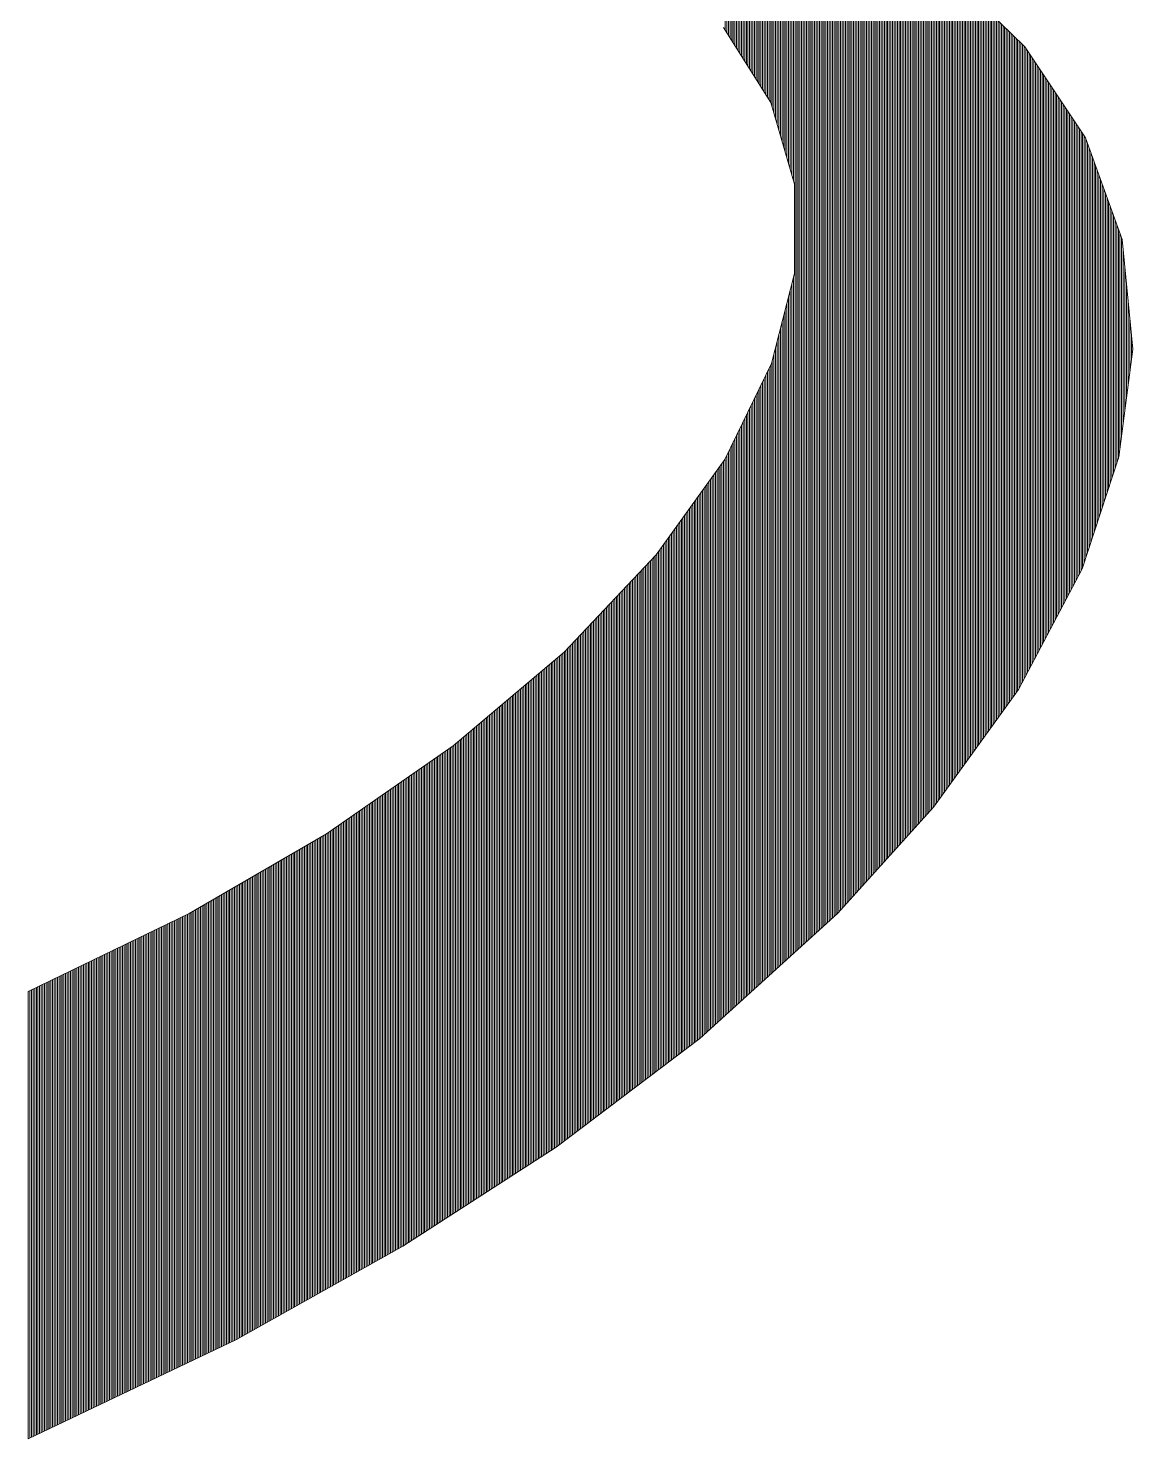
# Model space of a CAD drawing. Header units: millimetres. Extents: x 5 to 846, y 5 to 599.
# Drawn here: x 730.056 to 733.623, y 71.043 to 75.598 of the extents above; entities that cross this region are included whole.
import ezdxf

# ---------------------------------------------------------------- set-up
doc = ezdxf.new("R2010")
doc.units = ezdxf.units.MM
doc.linetypes.add('XKITLINE00', pattern=[0])
doc.layers.add('Outro tipo de objeto', color=7, linetype='Continuous', lineweight=0)

msp = doc.modelspace()

# ---------------------------------------------------------------- linework, layer by layer
at = {"layer": 'Outro tipo de objeto', "color": 1, "linetype": 'XKITLINE00', "lineweight": 0}
for p, q in [((732.3067, 75.5906), (732.3067, 76.1919)), ((732.312, 75.5824), (732.312, 76.1895)), ((732.3172, 75.5741), (732.3172, 76.1871)), ((732.3225, 75.5658), (732.3225, 76.1846)), ((732.3277, 75.5575), (732.3277, 76.1822)), ((732.333, 75.5492), (732.333, 76.1798)), ((732.3382, 75.5409), (732.3382, 76.1773)), ((732.3435, 75.5326), (732.3435, 76.1749)), ((732.3487, 75.5243), (732.3487, 76.1725)), ((732.354, 75.516), (732.354, 76.17)), ((732.3592, 75.5078), (732.3592, 76.1676)), ((732.3645, 75.4995), (732.3645, 76.1652)), ((732.3697, 75.4912), (732.3697, 76.1627)), ((732.375, 75.4829), (732.375, 76.1603)), ((732.3802, 75.4746), (732.3802, 76.1579)), ((732.3854, 75.4663), (732.3854, 76.1554)), ((732.3907, 75.458), (732.3907, 76.153)), ((732.3959, 75.4497), (732.3959, 76.1506)), ((732.4012, 75.4415), (732.4012, 76.1481)), ((732.4064, 75.4332), (732.4064, 76.1457)), ((732.4117, 75.4249), (732.4117, 76.1433)), ((732.4169, 75.4166), (732.4169, 76.1408)), ((732.4222, 75.4083), (732.4222, 76.1384)), ((732.4274, 75.4), (732.4274, 76.136)), ((732.4327, 75.3917), (732.4327, 76.1335)), ((732.4379, 75.3834), (732.4379, 76.1311)), ((732.4432, 75.3752), (732.4432, 76.1287)), ((732.4484, 75.3669), (732.4484, 76.1262)), ((732.4537, 75.3586), (732.4537, 76.1238)), ((732.4589, 75.3416), (732.4589, 76.1214)), ((732.4641, 75.3236), (732.4641, 76.119)), ((732.4694, 75.3055), (732.4694, 76.1165)), ((732.4746, 75.2874), (732.4746, 76.1141)), ((732.4799, 75.2693), (732.4799, 76.1117)), ((732.4851, 75.2512), (732.4851, 76.1092)), ((732.4904, 75.2331), (732.4904, 76.1068)), ((732.4956, 75.2151), (732.4956, 76.1044)), ((732.5009, 75.197), (732.5009, 76.1019)), ((732.5061, 75.1789), (732.5061, 76.0995)), ((732.5114, 75.1608), (732.5114, 76.0971)), ((732.5166, 75.1427), (732.5166, 76.0946)), ((732.5219, 75.1246), (732.5219, 76.0922)), ((732.5271, 75.1066), (732.5271, 76.0898)), ((732.5324, 72.6153), (732.5324, 76.0873)), ((732.5376, 72.6201), (732.5376, 76.0849)), ((732.5429, 72.6248), (732.5429, 76.0825)), ((732.5481, 72.6296), (732.5481, 76.08)), ((732.5533, 72.6344), (732.5533, 76.0776)), ((732.5586, 72.6391), (732.5586, 76.0752)), ((732.5638, 72.6439), (732.5638, 76.0727)), ((732.5691, 72.6486), (732.5691, 76.0703)), ((732.5743, 72.6534), (732.5743, 76.0679)), ((732.5796, 72.6582), (732.5796, 76.0654)), ((732.5848, 72.6629), (732.5848, 76.063)), ((732.5901, 72.6677), (732.5901, 76.0606)), ((732.5953, 72.6724), (732.5953, 76.0581)), ((732.6006, 72.6772), (732.6006, 76.0557)), ((732.6058, 72.6819), (732.6058, 76.0533)), ((732.6111, 72.6867), (732.6111, 76.0508)), ((732.6163, 72.6915), (732.6163, 76.0484)), ((732.6216, 72.6962), (732.6216, 76.046)), ((732.6268, 72.701), (732.6268, 76.0435)), ((732.6321, 72.7057), (732.6321, 76.0411)), ((732.6373, 72.7105), (732.6373, 76.0387)), ((732.6425, 72.7153), (732.6425, 76.0362)), ((732.6478, 72.72), (732.6478, 76.0338)), ((732.653, 72.7248), (732.653, 76.0314)), ((732.6583, 72.7295), (732.6583, 76.0289)), ((732.6635, 72.7343), (732.6635, 76.0265)), ((732.6688, 72.7391), (732.6688, 76.0241)), ((732.674, 72.7448), (732.674, 76.0209)), ((732.6793, 72.7506), (732.6793, 76.0174)), ((732.6845, 72.7564), (732.6845, 76.0139)), ((732.6898, 72.7622), (732.6898, 76.0104)), ((732.695, 72.768), (732.695, 76.0069)), ((732.7003, 72.7738), (732.7003, 76.0034)), ((732.7055, 72.7796), (732.7055, 75.9999)), ((732.7108, 72.7854), (732.7108, 75.9964)), ((732.716, 72.7912), (732.716, 75.9929)), ((732.7212, 72.797), (732.7212, 75.9894)), ((732.7265, 72.8028), (732.7265, 75.9859)), ((732.7317, 72.8086), (732.7317, 75.9824)), ((732.737, 72.8144), (732.737, 75.9789)), ((732.7422, 72.8202), (732.7422, 75.9754)), ((732.7475, 72.826), (732.7475, 75.9719)), ((732.7527, 72.8318), (732.7527, 75.9684)), ((732.758, 72.8376), (732.758, 75.9649)), ((732.7632, 72.8434), (732.7632, 75.9614)), ((732.7685, 72.8492), (732.7685, 75.9579)), ((732.7737, 72.855), (732.7737, 75.9544)), ((732.779, 72.8608), (732.779, 75.9509)), ((732.7842, 72.8666), (732.7842, 75.9474)), ((732.7895, 72.8724), (732.7895, 75.9438)), ((732.7947, 72.8782), (732.7947, 75.9403)), ((732.8, 72.884), (732.8, 75.9368)), ((732.8052, 72.8898), (732.8052, 75.9333)), ((732.8104, 72.8956), (732.8104, 75.9298)), ((732.8157, 72.9014), (732.8157, 75.9263)), ((732.8209, 72.9072), (732.8209, 75.9228)), ((732.8262, 72.913), (732.8262, 75.9193)), ((732.8314, 72.9188), (732.8314, 75.9158)), ((732.8367, 72.9246), (732.8367, 75.9123)), ((732.8419, 72.9304), (732.8419, 75.9088)), ((732.8472, 72.9362), (732.8472, 75.9053)), ((732.8524, 72.942), (732.8524, 75.9018)), ((732.8577, 72.9478), (732.8577, 75.8983)), ((732.8629, 72.9536), (732.8629, 75.8948)), ((732.8682, 72.9594), (732.8682, 75.8913)), ((732.8734, 72.9652), (732.8734, 75.8878)), ((732.8787, 72.971), (732.8787, 75.8843)), ((732.8839, 72.9768), (732.8839, 75.8808)), ((732.8891, 72.9826), (732.8891, 75.8773)), ((732.8944, 72.9884), (732.8944, 75.8738)), ((732.8996, 72.9942), (732.8996, 75.8703)), ((732.9049, 73), (732.9049, 75.8668)), ((732.9101, 73.0058), (732.9101, 75.8633)), ((732.9154, 73.0116), (732.9154, 75.8598)), ((732.9206, 73.0174), (732.9206, 75.8563)), ((732.9259, 73.0232), (732.9259, 75.8528)), ((732.9311, 73.029), (732.9311, 75.8493)), ((732.9364, 73.0348), (732.9364, 75.8458)), ((732.9416, 73.0406), (732.9416, 75.8423)), ((732.9469, 73.0464), (732.9469, 75.8388)), ((732.9521, 73.0522), (732.9521, 75.8353)), ((732.9574, 73.058), (732.9574, 75.8318)), ((732.9626, 73.0638), (732.9626, 75.8283)), ((732.9679, 73.0696), (732.9679, 75.8248)), ((732.9731, 73.0754), (732.9731, 75.8213)), ((732.9783, 73.0812), (732.9783, 75.8178)), ((732.9836, 73.0881), (732.9836, 75.8142)), ((732.9888, 73.0954), (732.9888, 75.8107)), ((732.9941, 73.1027), (732.9941, 75.8072)), ((732.9993, 73.1099), (732.9993, 75.8037)), ((733.0046, 73.1172), (733.0046, 75.8002)), ((733.2749, 75.5381), (733.005, 75.7999)), ((733.0098, 73.1245), (733.0098, 75.7953)), ((733.0151, 73.1318), (733.0151, 75.7902)), ((733.0203, 73.139), (733.0203, 75.7851)), ((733.0256, 73.1463), (733.0256, 75.78)), ((733.0308, 73.1536), (733.0308, 75.7749)), ((733.0361, 73.1608), (733.0361, 75.7698)), ((733.0413, 73.1681), (733.0413, 75.7647)), ((733.0466, 73.1754), (733.0466, 75.7597)), ((733.0518, 73.1826), (733.0518, 75.7546)), ((733.0571, 73.1899), (733.0571, 75.7495)), ((733.0623, 73.1972), (733.0623, 75.7444)), ((733.0675, 73.2045), (733.0675, 75.7393)), ((733.0728, 73.2117), (733.0728, 75.7342)), ((733.078, 73.219), (733.078, 75.7291)), ((733.0833, 73.2263), (733.0833, 75.724)), ((733.0885, 73.2335), (733.0885, 75.7189)), ((733.0938, 73.2408), (733.0938, 75.7138)), ((733.099, 73.2481), (733.099, 75.7087)), ((733.1043, 73.2554), (733.1043, 75.7037)), ((733.1095, 73.2626), (733.1095, 75.6986)), ((733.1148, 73.2699), (733.1148, 75.6935)), ((733.12, 73.2772), (733.12, 75.6884)), ((733.1253, 73.2844), (733.1253, 75.6833)), ((733.1305, 73.2917), (733.1305, 75.6782)), ((733.1358, 73.299), (733.1358, 75.6731)), ((733.141, 73.3062), (733.141, 75.668)), ((733.1462, 73.3135), (733.1462, 75.6629)), ((733.1515, 73.3208), (733.1515, 75.6578)), ((733.1567, 73.3281), (733.1567, 75.6527)), ((733.162, 73.3353), (733.162, 75.6477)), ((733.1672, 73.3426), (733.1672, 75.6426)), ((733.1725, 73.3499), (733.1725, 75.6375)), ((733.1777, 73.3571), (733.1777, 75.6324)), ((733.183, 73.3644), (733.183, 75.6273)), ((733.1882, 73.3717), (733.1882, 75.6222)), ((733.1935, 73.3789), (733.1935, 75.6171)), ((732.3009, 75.5998), (732.4543, 75.3576)), ((733.1987, 73.3862), (733.1987, 75.612)), ((733.204, 73.3935), (733.204, 75.6069)), ((733.2092, 73.4008), (733.2092, 75.6018)), ((733.2145, 73.408), (733.2145, 75.5967)), ((733.2197, 73.4153), (733.2197, 75.5917)), ((733.225, 73.4226), (733.225, 75.5866)), ((733.2302, 73.4298), (733.2302, 75.5815)), ((733.2354, 73.4371), (733.2354, 75.5764)), ((733.2407, 73.4444), (733.2407, 75.5713)), ((733.2459, 73.4517), (733.2459, 75.5662)), ((733.2512, 73.4589), (733.2512, 75.5611)), ((733.2564, 73.4677), (733.2564, 75.556)), ((733.2617, 73.4776), (733.2617, 75.5509)), ((733.2669, 73.4876), (733.2669, 75.5458)), ((733.2722, 73.4975), (733.2722, 75.5407)), ((733.47, 75.2442), (733.2749, 75.5381)), ((733.2774, 73.5075), (733.2774, 75.5343)), ((733.2827, 73.5174), (733.2827, 75.5264)), ((733.2879, 73.5274), (733.2879, 75.5185)), ((733.2932, 73.5374), (733.2932, 75.5106)), ((733.2984, 73.5473), (733.2984, 75.5027)), ((733.3037, 73.5573), (733.3037, 75.4948)), ((733.3089, 73.5672), (733.3089, 75.4869)), ((733.3141, 73.5772), (733.3141, 75.479)), ((733.3194, 73.5871), (733.3194, 75.4711)), ((733.3246, 73.5971), (733.3246, 75.4632)), ((733.3299, 73.607), (733.3299, 75.4553)), ((733.3351, 73.617), (733.3351, 75.4474)), ((733.3404, 73.6269), (733.3404, 75.4395)), ((733.3456, 73.6369), (733.3456, 75.4315)), ((733.3509, 73.6468), (733.3509, 75.4236)), ((733.3561, 73.6568), (733.3561, 75.4157)), ((733.3614, 73.6668), (733.3614, 75.4078)), ((733.3666, 73.6767), (733.3666, 75.3999)), ((733.3666, 75.3999), (733.3666, 75.3999)), ((733.3719, 73.6867), (733.3719, 75.392)), ((732.4543, 75.3576), (732.5307, 75.0943)), ((733.3771, 73.6966), (733.3771, 75.3841)), ((733.3824, 73.7066), (733.3824, 75.3762)), ((733.3876, 73.7165), (733.3876, 75.3683)), ((733.3929, 73.7265), (733.3929, 75.3604)), ((733.3981, 73.7364), (733.3981, 75.3525)), ((733.4033, 73.7464), (733.4033, 75.3446)), ((733.4086, 73.7563), (733.4086, 75.3367)), ((733.4138, 73.7663), (733.4138, 75.3288)), ((733.4191, 73.7762), (733.4191, 75.3209)), ((733.4243, 73.7862), (733.4243, 75.313)), ((733.4243, 75.313), (733.4243, 75.313)), ((733.4296, 73.7962), (733.4296, 75.3051)), ((733.4348, 73.8061), (733.4348, 75.2972)), ((733.4401, 73.8161), (733.4401, 75.2893)), ((733.4453, 73.826), (733.4453, 75.2814)), ((733.4506, 73.836), (733.4506, 75.2735)), ((733.4558, 73.8459), (733.4558, 75.2656)), ((733.4558, 75.2656), (733.4558, 75.2656)), ((733.4611, 73.8579), (733.4611, 75.2577)), ((733.4663, 73.8738), (733.4663, 75.2498)), ((733.5884, 74.916), (733.47, 75.2442)), ((733.4716, 73.8897), (733.4716, 75.24)), ((733.4768, 73.9056), (733.4768, 75.2254)), ((733.4768, 75.2254), (733.4768, 75.2254)), ((733.4821, 73.9215), (733.4821, 75.2109)), ((733.4873, 73.9374), (733.4873, 75.1963)), ((733.4925, 73.9533), (733.4925, 75.1818)), ((733.4978, 73.9692), (733.4978, 75.1672)), ((733.503, 73.9851), (733.503, 75.1526)), ((733.5083, 74.001), (733.5083, 75.1381)), ((733.5135, 74.0169), (733.5135, 75.1235)), ((732.5307, 75.0943), (732.5307, 74.806)), ((733.5188, 74.0328), (733.5188, 75.109)), ((733.524, 74.0487), (733.524, 75.0944)), ((733.5293, 74.0646), (733.5293, 75.0799)), ((733.5345, 74.0805), (733.5345, 75.0653)), ((733.5398, 74.0964), (733.5398, 75.0508)), ((733.545, 74.1123), (733.545, 75.0362)), ((733.5503, 74.1282), (733.5503, 75.0217)), ((733.5555, 74.1441), (733.5555, 75.0071)), ((733.5608, 74.16), (733.5608, 74.9925)), ((733.5608, 74.9925), (733.5608, 74.9925)), ((733.566, 74.1759), (733.566, 74.978)), ((733.5712, 74.1918), (733.5712, 74.9634)), ((733.5765, 74.2077), (733.5765, 74.9489)), ((733.5817, 74.2397), (733.5817, 74.9343)), ((733.5817, 74.9343), (733.5817, 74.9343)), ((733.587, 74.2805), (733.587, 74.9198)), ((733.587, 74.9198), (733.587, 74.9198)), ((733.6231, 74.5611), (733.5884, 74.916)), ((733.5922, 74.3214), (733.5922, 74.8764)), ((732.5307, 74.806), (732.4565, 74.5148)), ((733.5975, 74.3622), (733.5975, 74.8227)), ((732.5166, 72.601), (732.5166, 74.7508)), ((732.5219, 72.6058), (732.5219, 74.7714)), ((732.5271, 72.6106), (732.5271, 74.792)), ((733.6027, 74.403), (733.6027, 74.769)), ((733.6027, 74.769), (733.6027, 74.769)), ((732.5061, 72.5915), (732.5061, 74.7096)), ((732.5114, 72.5963), (732.5114, 74.7302)), ((733.608, 74.4438), (733.608, 74.7154)), ((732.4956, 72.582), (732.4956, 74.6684)), ((732.5009, 72.5868), (732.5009, 74.689)), ((733.6132, 74.4846), (733.6132, 74.6617)), ((733.6132, 74.6617), (733.6132, 74.6617)), ((732.4851, 72.5725), (732.4851, 74.6272)), ((732.4904, 72.5773), (732.4904, 74.6478)), ((732.4746, 72.563), (732.4746, 74.586)), ((732.4799, 72.5677), (732.4799, 74.6066)), ((733.6185, 74.5255), (733.6185, 74.608)), ((732.4589, 72.5487), (732.4589, 74.5242)), ((732.4641, 72.5535), (732.4641, 74.5448)), ((732.4694, 72.5582), (732.4694, 74.5654)), ((733.5784, 74.2134), (733.6231, 74.5611)), ((732.4565, 74.5148), (732.3051, 74.2054)), ((732.4379, 72.5297), (732.4379, 74.4768)), ((732.4432, 72.5344), (732.4432, 74.4875)), ((732.4484, 72.5392), (732.4484, 74.4982)), ((732.4537, 72.5439), (732.4537, 74.509)), ((732.4169, 72.5106), (732.4169, 74.4339)), ((732.4222, 72.5154), (732.4222, 74.4446)), ((732.4274, 72.5201), (732.4274, 74.4554)), ((732.4327, 72.5249), (732.4327, 74.4661)), ((732.3959, 72.4916), (732.3959, 74.391)), ((732.4012, 72.4963), (732.4012, 74.4017)), ((732.4064, 72.5011), (732.4064, 74.4125)), ((732.4117, 72.5059), (732.4117, 74.4232)), ((732.375, 72.4726), (732.375, 74.3481)), ((732.3802, 72.4773), (732.3802, 74.3589)), ((732.3854, 72.4821), (732.3854, 74.3696)), ((732.3907, 72.4868), (732.3907, 74.3803)), ((732.3487, 72.4488), (732.3487, 74.2945)), ((732.354, 72.4535), (732.354, 74.3053)), ((732.3592, 72.4583), (732.3592, 74.316)), ((732.3645, 72.463), (732.3645, 74.3267)), ((732.3697, 72.4678), (732.3697, 74.3374)), ((732.3277, 72.4297), (732.3277, 74.2517)), ((732.333, 72.4345), (732.333, 74.2624)), ((732.3382, 72.4392), (732.3382, 74.2731)), ((732.3435, 72.444), (732.3435, 74.2838)), ((732.3051, 74.2054), (732.0839, 73.897)), ((732.3067, 72.4107), (732.3067, 74.2088)), ((732.312, 72.4154), (732.312, 74.2195)), ((732.3172, 72.4202), (732.3172, 74.2302)), ((732.3225, 72.425), (732.3225, 74.2409)), ((733.4593, 73.8525), (733.5784, 74.2134)), ((732.27, 72.3774), (732.27, 74.1565)), ((732.2753, 72.3821), (732.2753, 74.1638)), ((732.2805, 72.3869), (732.2805, 74.1711)), ((732.2858, 72.3917), (732.2858, 74.1784)), ((732.291, 72.3964), (732.291, 74.1857)), ((732.2962, 72.4012), (732.2962, 74.1931)), ((732.3015, 72.4059), (732.3015, 74.2004)), ((732.2385, 72.3488), (732.2385, 74.1126)), ((732.2438, 72.3536), (732.2438, 74.1199)), ((732.249, 72.3583), (732.249, 74.1272)), ((732.2543, 72.3631), (732.2543, 74.1345)), ((732.2595, 72.3679), (732.2595, 74.1419)), ((732.2648, 72.3726), (732.2648, 74.1492)), ((732.2071, 72.3229), (732.2071, 74.0687)), ((732.2123, 72.3268), (732.2123, 74.076)), ((732.2175, 72.3308), (732.2175, 74.0833)), ((732.2228, 72.3348), (732.2228, 74.0907)), ((732.228, 72.3393), (732.228, 74.098)), ((732.2333, 72.3441), (732.2333, 74.1053)), ((732.1756, 72.299), (732.1756, 74.0248)), ((732.1808, 72.303), (732.1808, 74.0321)), ((732.1861, 72.307), (732.1861, 74.0394)), ((732.1913, 72.3109), (732.1913, 74.0468)), ((732.1966, 72.3149), (732.1966, 74.0541)), ((732.2018, 72.3189), (732.2018, 74.0614)), ((732.1441, 72.2752), (732.1441, 73.9809)), ((732.1493, 72.2792), (732.1493, 73.9882)), ((732.1546, 72.2831), (732.1546, 73.9956)), ((732.1598, 72.2871), (732.1598, 74.0029)), ((732.1651, 72.2911), (732.1651, 74.0102)), ((732.1703, 72.295), (732.1703, 74.0175)), ((732.1074, 72.2474), (732.1074, 73.9297)), ((732.1126, 72.2513), (732.1126, 73.937)), ((732.1179, 72.2553), (732.1179, 73.9443)), ((732.1231, 72.2593), (732.1231, 73.9517)), ((732.1283, 72.2633), (732.1283, 73.959)), ((732.1336, 72.2672), (732.1336, 73.9663)), ((732.1388, 72.2712), (732.1388, 73.9736)), ((732.0839, 73.897), (731.7862, 73.5825)), ((732.0759, 72.2235), (732.0759, 73.8885)), ((732.0811, 72.2275), (732.0811, 73.8941)), ((732.0864, 72.2315), (732.0864, 73.9005)), ((732.0916, 72.2355), (732.0916, 73.9078)), ((732.0969, 72.2394), (732.0969, 73.9151)), ((732.1021, 72.2434), (732.1021, 73.9224)), ((732.0287, 72.1878), (732.0287, 73.8386)), ((732.0339, 72.1917), (732.0339, 73.8442)), ((732.0391, 72.1957), (732.0391, 73.8497)), ((732.0444, 72.1997), (732.0444, 73.8553)), ((732.0496, 72.2037), (732.0496, 73.8608)), ((732.0549, 72.2076), (732.0549, 73.8664)), ((732.0601, 72.2116), (732.0601, 73.8719)), ((732.0654, 72.2156), (732.0654, 73.8774)), ((732.0706, 72.2196), (732.0706, 73.883)), ((733.2535, 73.4622), (733.4593, 73.8525)), ((731.9867, 72.156), (731.9867, 73.7943)), ((731.9919, 72.16), (731.9919, 73.7998)), ((731.9972, 72.1639), (731.9972, 73.8054)), ((732.0024, 72.1679), (732.0024, 73.8109)), ((732.0077, 72.1719), (732.0077, 73.8165)), ((732.0129, 72.1759), (732.0129, 73.822)), ((732.0182, 72.1798), (732.0182, 73.8276)), ((732.0234, 72.1838), (732.0234, 73.8331)), ((731.9447, 72.1242), (731.9447, 73.7499)), ((731.95, 72.1282), (731.95, 73.7555)), ((731.9552, 72.1322), (731.9552, 73.761)), ((731.9604, 72.1361), (731.9604, 73.7666)), ((731.9657, 72.1401), (731.9657, 73.7721)), ((731.9709, 72.1441), (731.9709, 73.7777)), ((731.9762, 72.148), (731.9762, 73.7832)), ((731.9814, 72.152), (731.9814, 73.7887)), ((731.9027, 72.0924), (731.9027, 73.7056)), ((731.908, 72.0964), (731.908, 73.7111)), ((731.9132, 72.1004), (731.9132, 73.7167)), ((731.9185, 72.1043), (731.9185, 73.7222)), ((731.9237, 72.1083), (731.9237, 73.7278)), ((731.929, 72.1123), (731.929, 73.7333)), ((731.9342, 72.1163), (731.9342, 73.7389)), ((731.9395, 72.1202), (731.9395, 73.7444)), ((731.8555, 72.0567), (731.8555, 73.6557)), ((731.8608, 72.0606), (731.8608, 73.6612)), ((731.866, 72.0646), (731.866, 73.6668)), ((731.8712, 72.0686), (731.8712, 73.6723)), ((731.8765, 72.0726), (731.8765, 73.6779)), ((731.8817, 72.0765), (731.8817, 73.6834)), ((731.887, 72.0805), (731.887, 73.689)), ((731.8922, 72.0845), (731.8922, 73.6945)), ((731.8975, 72.0884), (731.8975, 73.7001)), ((731.8135, 72.0249), (731.8135, 73.6114)), ((731.8188, 72.0289), (731.8188, 73.6169)), ((731.824, 72.0328), (731.824, 73.6224)), ((731.8293, 72.0368), (731.8293, 73.628)), ((731.8345, 72.0408), (731.8345, 73.6335)), ((731.8398, 72.0447), (731.8398, 73.6391)), ((731.845, 72.0487), (731.845, 73.6446)), ((731.8503, 72.0527), (731.8503, 73.6502)), ((731.7862, 73.5825), (731.428, 73.2805)), ((731.7663, 71.9891), (731.7663, 73.5657)), ((731.7716, 71.9931), (731.7716, 73.5701)), ((731.7768, 71.9971), (731.7768, 73.5746)), ((731.7821, 72.001), (731.7821, 73.579)), ((731.7873, 72.005), (731.7873, 73.5836)), ((731.7925, 72.009), (731.7925, 73.5892)), ((731.7978, 72.013), (731.7978, 73.5947)), ((731.803, 72.0169), (731.803, 73.6003)), ((731.8083, 72.0209), (731.8083, 73.6058)), ((731.7138, 71.9545), (731.7138, 73.5215)), ((731.7191, 71.9579), (731.7191, 73.5259)), ((731.7243, 71.9613), (731.7243, 73.5303)), ((731.7296, 71.9647), (731.7296, 73.5348)), ((731.7348, 71.9681), (731.7348, 73.5392)), ((731.7401, 71.9715), (731.7401, 73.5436)), ((731.7453, 71.9749), (731.7453, 73.548)), ((731.7506, 71.9783), (731.7506, 73.5524)), ((731.7558, 71.9817), (731.7558, 73.5569)), ((731.7611, 71.9852), (731.7611, 73.5613)), ((731.6614, 71.9205), (731.6614, 73.4773)), ((731.6666, 71.9239), (731.6666, 73.4817)), ((731.6719, 71.9273), (731.6719, 73.4861)), ((731.6771, 71.9307), (731.6771, 73.4905)), ((731.6824, 71.9341), (731.6824, 73.4949)), ((731.6876, 71.9375), (731.6876, 73.4994)), ((731.6929, 71.9409), (731.6929, 73.5038)), ((731.6981, 71.9443), (731.6981, 73.5082)), ((731.7033, 71.9477), (731.7033, 73.5126)), ((731.7086, 71.9511), (731.7086, 73.5171)), ((731.6037, 71.883), (731.6037, 73.4286)), ((731.6089, 71.8864), (731.6089, 73.433)), ((731.6141, 71.8898), (731.6141, 73.4374)), ((731.6194, 71.8932), (731.6194, 73.4419)), ((731.6246, 71.8966), (731.6246, 73.4463)), ((731.6299, 71.9001), (731.6299, 73.4507)), ((731.6351, 71.9035), (731.6351, 73.4551)), ((731.6404, 71.9069), (731.6404, 73.4596)), ((731.6456, 71.9103), (731.6456, 73.464)), ((731.6509, 71.9137), (731.6509, 73.4684)), ((731.6561, 71.9171), (731.6561, 73.4728)), ((732.9794, 73.0823), (733.2535, 73.4622)), ((731.5512, 71.849), (731.5512, 73.3844)), ((731.5564, 71.8524), (731.5564, 73.3888)), ((731.5617, 71.8558), (731.5617, 73.3932)), ((731.5669, 71.8592), (731.5669, 73.3976)), ((731.5722, 71.8626), (731.5722, 73.4021)), ((731.5774, 71.866), (731.5774, 73.4065)), ((731.5827, 71.8694), (731.5827, 73.4109)), ((731.5879, 71.8728), (731.5879, 73.4153)), ((731.5932, 71.8762), (731.5932, 73.4198)), ((731.5984, 71.8796), (731.5984, 73.4242)), ((731.4987, 71.815), (731.4987, 73.3401)), ((731.504, 71.8184), (731.504, 73.3446)), ((731.5092, 71.8218), (731.5092, 73.349)), ((731.5145, 71.8252), (731.5145, 73.3534)), ((731.5197, 71.8286), (731.5197, 73.3578)), ((731.525, 71.832), (731.525, 73.3623)), ((731.5302, 71.8354), (731.5302, 73.3667)), ((731.5354, 71.8388), (731.5354, 73.3711)), ((731.5407, 71.8422), (731.5407, 73.3755)), ((731.5459, 71.8456), (731.5459, 73.3799)), ((731.441, 71.7776), (731.441, 73.2915)), ((731.4462, 71.781), (731.4462, 73.2959)), ((731.4515, 71.7844), (731.4515, 73.3003)), ((731.4567, 71.7878), (731.4567, 73.3048)), ((731.462, 71.7912), (731.462, 73.3092)), ((731.4672, 71.7946), (731.4672, 73.3136)), ((731.4725, 71.798), (731.4725, 73.318)), ((731.4777, 71.8014), (731.4777, 73.3224)), ((731.483, 71.8048), (731.483, 73.3269)), ((731.4882, 71.8082), (731.4882, 73.3313)), ((731.4935, 71.8116), (731.4935, 73.3357)), ((731.428, 73.2805), (731.019, 72.9968)), ((731.378, 71.7368), (731.378, 73.2459)), ((731.3833, 71.7402), (731.3833, 73.2495)), ((731.3885, 71.7436), (731.3885, 73.2532)), ((731.3938, 71.747), (731.3938, 73.2568)), ((731.399, 71.7504), (731.399, 73.2604)), ((731.4043, 71.7538), (731.4043, 73.2641)), ((731.4095, 71.7572), (731.4095, 73.2677)), ((731.4148, 71.7606), (731.4148, 73.2713)), ((731.42, 71.764), (731.42, 73.275)), ((731.4253, 71.7674), (731.4253, 73.2786)), ((731.4305, 71.7708), (731.4305, 73.2826)), ((731.4358, 71.7742), (731.4358, 73.2871)), ((731.3151, 71.696), (731.3151, 73.2022)), ((731.3203, 71.6994), (731.3203, 73.2058)), ((731.3256, 71.7028), (731.3256, 73.2095)), ((731.3308, 71.7062), (731.3308, 73.2131)), ((731.3361, 71.7096), (731.3361, 73.2168)), ((731.3413, 71.713), (731.3413, 73.2204)), ((731.3466, 71.7164), (731.3466, 73.224)), ((731.3518, 71.7198), (731.3518, 73.2277)), ((731.3571, 71.7232), (731.3571, 73.2313)), ((731.3623, 71.7266), (731.3623, 73.235)), ((731.3675, 71.73), (731.3675, 73.2386)), ((731.3728, 71.7334), (731.3728, 73.2422)), ((731.2469, 71.6535), (731.2469, 73.1549)), ((731.2521, 71.6564), (731.2521, 73.1585)), ((731.2574, 71.6593), (731.2574, 73.1622)), ((731.2626, 71.6623), (731.2626, 73.1658)), ((731.2679, 71.6654), (731.2679, 73.1694)), ((731.2731, 71.6688), (731.2731, 73.1731)), ((731.2783, 71.6722), (731.2783, 73.1767)), ((731.2836, 71.6756), (731.2836, 73.1804)), ((731.2888, 71.679), (731.2888, 73.184)), ((731.2941, 71.6824), (731.2941, 73.1876)), ((731.2993, 71.6858), (731.2993, 73.1913)), ((731.3046, 71.6892), (731.3046, 73.1949)), ((731.3098, 71.6926), (731.3098, 73.1986)), ((731.1839, 71.6182), (731.1839, 73.1112)), ((731.1891, 71.6212), (731.1891, 73.1149)), ((731.1944, 71.6241), (731.1944, 73.1185)), ((731.1996, 71.627), (731.1996, 73.1221)), ((731.2049, 71.63), (731.2049, 73.1258)), ((731.2101, 71.6329), (731.2101, 73.1294)), ((731.2154, 71.6359), (731.2154, 73.1331)), ((731.2206, 71.6388), (731.2206, 73.1367)), ((731.2259, 71.6417), (731.2259, 73.1403)), ((731.2311, 71.6447), (731.2311, 73.144)), ((731.2364, 71.6476), (731.2364, 73.1476)), ((731.2416, 71.6505), (731.2416, 73.1513)), ((731.1157, 71.5801), (731.1157, 73.0639)), ((731.1209, 71.583), (731.1209, 73.0676)), ((731.1262, 71.5859), (731.1262, 73.0712)), ((731.1314, 71.5889), (731.1314, 73.0748)), ((731.1367, 71.5918), (731.1367, 73.0785)), ((731.1419, 71.5948), (731.1419, 73.0821)), ((731.1472, 71.5977), (731.1472, 73.0857)), ((731.1524, 71.6006), (731.1524, 73.0894)), ((731.1577, 71.6036), (731.1577, 73.093)), ((731.1629, 71.6065), (731.1629, 73.0967)), ((731.1682, 71.6094), (731.1682, 73.1003)), ((731.1734, 71.6124), (731.1734, 73.1039)), ((731.1787, 71.6153), (731.1787, 73.1076)), ((732.6689, 72.7392), (732.9794, 73.0823)), ((731.0527, 71.5448), (731.0527, 73.0202)), ((731.058, 71.5478), (731.058, 73.0239)), ((731.0632, 71.5507), (731.0632, 73.0275)), ((731.0685, 71.5536), (731.0685, 73.0312)), ((731.0737, 71.5566), (731.0737, 73.0348)), ((731.079, 71.5595), (731.079, 73.0384)), ((731.0842, 71.5625), (731.0842, 73.0421)), ((731.0895, 71.5654), (731.0895, 73.0457)), ((731.0947, 71.5683), (731.0947, 73.0494)), ((731.1, 71.5713), (731.1, 73.053)), ((731.1052, 71.5742), (731.1052, 73.0566)), ((731.1104, 71.5771), (731.1104, 73.0603)), ((731.019, 72.9968), (730.5754, 72.7394)), ((730.9793, 71.5037), (730.9793, 72.9738)), ((730.9845, 71.5067), (730.9845, 72.9768)), ((730.9898, 71.5096), (730.9898, 72.9799)), ((730.995, 71.5125), (730.995, 72.9829)), ((731.0003, 71.5155), (731.0003, 72.986)), ((731.0055, 71.5184), (731.0055, 72.989)), ((731.0108, 71.5214), (731.0108, 72.9921)), ((731.016, 71.5243), (731.016, 72.9951)), ((731.0212, 71.5272), (731.0212, 72.9984)), ((731.0265, 71.5302), (731.0265, 73.002)), ((731.0317, 71.5331), (731.0317, 73.0057)), ((731.037, 71.536), (731.037, 73.0093)), ((731.0422, 71.539), (731.0422, 73.013)), ((731.0475, 71.5419), (731.0475, 73.0166)), ((730.9006, 71.4597), (730.9006, 72.9281)), ((730.9058, 71.4626), (730.9058, 72.9312)), ((730.9111, 71.4656), (730.9111, 72.9342)), ((730.9163, 71.4685), (730.9163, 72.9372)), ((730.9216, 71.4714), (730.9216, 72.9403)), ((730.9268, 71.4744), (730.9268, 72.9433)), ((730.9321, 71.4773), (730.9321, 72.9464)), ((730.9373, 71.4803), (730.9373, 72.9494)), ((730.9425, 71.4832), (730.9425, 72.9525)), ((730.9478, 71.4861), (730.9478, 72.9555)), ((730.953, 71.4891), (730.953, 72.9586)), ((730.9583, 71.492), (730.9583, 72.9616)), ((730.9635, 71.4949), (730.9635, 72.9647)), ((730.9688, 71.4979), (730.9688, 72.9677)), ((730.974, 71.5008), (730.974, 72.9707)), ((730.8219, 71.4157), (730.8219, 72.8824)), ((730.8271, 71.4186), (730.8271, 72.8855)), ((730.8324, 71.4215), (730.8324, 72.8885)), ((730.8376, 71.4245), (730.8376, 72.8916)), ((730.8429, 71.4274), (730.8429, 72.8946)), ((730.8481, 71.4303), (730.8481, 72.8977)), ((730.8533, 71.4333), (730.8533, 72.9007)), ((730.8586, 71.4362), (730.8586, 72.9038)), ((730.8638, 71.4391), (730.8638, 72.9068)), ((730.8691, 71.4421), (730.8691, 72.9098)), ((730.8743, 71.445), (730.8743, 72.9129)), ((730.8796, 71.448), (730.8796, 72.9159)), ((730.8848, 71.4509), (730.8848, 72.919)), ((730.8901, 71.4538), (730.8901, 72.922)), ((730.8953, 71.4568), (730.8953, 72.9251)), ((730.7432, 71.3716), (730.7432, 72.8368)), ((730.7484, 71.3746), (730.7484, 72.8398)), ((730.7537, 71.3775), (730.7537, 72.8428)), ((730.7589, 71.3804), (730.7589, 72.8459)), ((730.7641, 71.3834), (730.7641, 72.8489)), ((730.7694, 71.3863), (730.7694, 72.852)), ((730.7746, 71.3892), (730.7746, 72.855)), ((730.7799, 71.3922), (730.7799, 72.8581)), ((730.7851, 71.3951), (730.7851, 72.8611)), ((730.7904, 71.398), (730.7904, 72.8642)), ((730.7956, 71.401), (730.7956, 72.8672)), ((730.8009, 71.4039), (730.8009, 72.8703)), ((730.8061, 71.4069), (730.8061, 72.8733)), ((730.8114, 71.4098), (730.8114, 72.8763)), ((730.8166, 71.4127), (730.8166, 72.8794)), ((730.6645, 71.3329), (730.6645, 72.7911)), ((730.6697, 71.3354), (730.6697, 72.7941)), ((730.675, 71.3379), (730.675, 72.7972)), ((730.6802, 71.3404), (730.6802, 72.8002)), ((730.6854, 71.3429), (730.6854, 72.8033)), ((730.6907, 71.3454), (730.6907, 72.8063)), ((730.6959, 71.3479), (730.6959, 72.8094)), ((730.7012, 71.3504), (730.7012, 72.8124)), ((730.7064, 71.3529), (730.7064, 72.8154)), ((730.7117, 71.3554), (730.7117, 72.8185)), ((730.7169, 71.3579), (730.7169, 72.8215)), ((730.7222, 71.3604), (730.7222, 72.8246)), ((730.7274, 71.3629), (730.7274, 72.8276)), ((730.7327, 71.3658), (730.7327, 72.8307)), ((730.7379, 71.3687), (730.7379, 72.8337)), ((730.5858, 71.2954), (730.5858, 72.7454)), ((730.591, 71.2979), (730.591, 72.7485)), ((730.5962, 71.3004), (730.5962, 72.7515)), ((730.6015, 71.3029), (730.6015, 72.7545)), ((730.6067, 71.3054), (730.6067, 72.7576)), ((730.612, 71.3079), (730.612, 72.7606)), ((730.6172, 71.3104), (730.6172, 72.7637)), ((730.6225, 71.3129), (730.6225, 72.7667)), ((730.6277, 71.3154), (730.6277, 72.7698)), ((730.633, 71.3179), (730.633, 72.7728)), ((730.6382, 71.3204), (730.6382, 72.7759)), ((730.6435, 71.3229), (730.6435, 72.7789)), ((730.6487, 71.3254), (730.6487, 72.7819)), ((730.654, 71.3279), (730.654, 72.785)), ((730.6592, 71.3304), (730.6592, 72.788)), ((730.5754, 72.7394), (730.0558, 72.4875)), ((730.4966, 71.2529), (730.4966, 72.7012)), ((730.5018, 71.2554), (730.5018, 72.7037)), ((730.5071, 71.2579), (730.5071, 72.7063)), ((730.5123, 71.2604), (730.5123, 72.7088)), ((730.5175, 71.2629), (730.5175, 72.7113)), ((730.5228, 71.2654), (730.5228, 72.7139)), ((730.528, 71.2679), (730.528, 72.7164)), ((730.5333, 71.2704), (730.5333, 72.719)), ((730.5385, 71.2729), (730.5385, 72.7215)), ((730.5438, 71.2754), (730.5438, 72.7241)), ((730.549, 71.2779), (730.549, 72.7266)), ((730.5543, 71.2804), (730.5543, 72.7292)), ((730.5595, 71.2829), (730.5595, 72.7317)), ((730.5648, 71.2854), (730.5648, 72.7342)), ((730.57, 71.2879), (730.57, 72.7368)), ((730.5753, 71.2904), (730.5753, 72.7393)), ((730.5805, 71.2929), (730.5805, 72.7424)), ((732.2243, 72.3359), (732.6689, 72.7392)), ((730.4021, 71.2078), (730.4021, 72.6554)), ((730.4074, 71.2103), (730.4074, 72.6579)), ((730.4126, 71.2128), (730.4126, 72.6605)), ((730.4179, 71.2153), (730.4179, 72.663)), ((730.4231, 71.2178), (730.4231, 72.6656)), ((730.4283, 71.2203), (730.4283, 72.6681)), ((730.4336, 71.2229), (730.4336, 72.6707)), ((730.4388, 71.2254), (730.4388, 72.6732)), ((730.4441, 71.2279), (730.4441, 72.6757)), ((730.4493, 71.2304), (730.4493, 72.6783)), ((730.4546, 71.2329), (730.4546, 72.6808)), ((730.4598, 71.2354), (730.4598, 72.6834)), ((730.4651, 71.2379), (730.4651, 72.6859)), ((730.4703, 71.2404), (730.4703, 72.6885)), ((730.4756, 71.2429), (730.4756, 72.691)), ((730.4808, 71.2454), (730.4808, 72.6935)), ((730.4861, 71.2479), (730.4861, 72.6961)), ((730.4913, 71.2504), (730.4913, 72.6986)), ((730.3077, 71.1628), (730.3077, 72.6096)), ((730.3129, 71.1653), (730.3129, 72.6121)), ((730.3182, 71.1678), (730.3182, 72.6147)), ((730.3234, 71.1703), (730.3234, 72.6172)), ((730.3287, 71.1728), (730.3287, 72.6198)), ((730.3339, 71.1753), (730.3339, 72.6223)), ((730.3391, 71.1778), (730.3391, 72.6249)), ((730.3444, 71.1803), (730.3444, 72.6274)), ((730.3496, 71.1828), (730.3496, 72.63)), ((730.3549, 71.1853), (730.3549, 72.6325)), ((730.3601, 71.1878), (730.3601, 72.635)), ((730.3654, 71.1903), (730.3654, 72.6376)), ((730.3706, 71.1928), (730.3706, 72.6401)), ((730.3759, 71.1953), (730.3759, 72.6427)), ((730.3811, 71.1978), (730.3811, 72.6452)), ((730.3864, 71.2003), (730.3864, 72.6478)), ((730.3916, 71.2028), (730.3916, 72.6503)), ((730.3969, 71.2053), (730.3969, 72.6528)), ((730.2132, 71.1178), (730.2132, 72.5638)), ((730.2185, 71.1203), (730.2185, 72.5664)), ((730.2237, 71.1228), (730.2237, 72.5689)), ((730.229, 71.1253), (730.229, 72.5714)), ((730.2342, 71.1278), (730.2342, 72.574)), ((730.2395, 71.1303), (730.2395, 72.5765)), ((730.2447, 71.1328), (730.2447, 72.5791)), ((730.25, 71.1353), (730.25, 72.5816)), ((730.2552, 71.1378), (730.2552, 72.5842)), ((730.2604, 71.1403), (730.2604, 72.5867)), ((730.2657, 71.1428), (730.2657, 72.5893)), ((730.2709, 71.1453), (730.2709, 72.5918)), ((730.2762, 71.1478), (730.2762, 72.5943)), ((730.2814, 71.1503), (730.2814, 72.5969)), ((730.2867, 71.1528), (730.2867, 72.5994)), ((730.2919, 71.1553), (730.2919, 72.602)), ((730.2972, 71.1578), (730.2972, 72.6045)), ((730.3024, 71.1603), (730.3024, 72.6071)), ((730.1188, 71.0728), (730.1188, 72.518)), ((730.124, 71.0753), (730.124, 72.5206)), ((730.1293, 71.0778), (730.1293, 72.5231)), ((730.1345, 71.0803), (730.1345, 72.5257)), ((730.1398, 71.0828), (730.1398, 72.5282)), ((730.145, 71.0853), (730.145, 72.5308)), ((730.1503, 71.0878), (730.1503, 72.5333)), ((730.1555, 71.0903), (730.1555, 72.5358)), ((730.1608, 71.0928), (730.1608, 72.5384)), ((730.166, 71.0953), (730.166, 72.5409)), ((730.1712, 71.0978), (730.1712, 72.5435)), ((730.1765, 71.1003), (730.1765, 72.546)), ((730.1817, 71.1028), (730.1817, 72.5486)), ((730.187, 71.1053), (730.187, 72.5511)), ((730.1922, 71.1078), (730.1922, 72.5536)), ((730.1975, 71.1103), (730.1975, 72.5562)), ((730.2027, 71.1128), (730.2027, 72.5587)), ((730.208, 71.1153), (730.208, 72.5613)), ((730.0558, 72.4875), (730.0558, 71.0428)), ((730.0558, 71.0428), (730.0558, 72.4875)), ((730.0611, 71.0453), (730.0611, 72.4901)), ((730.0663, 71.0478), (730.0663, 72.4926)), ((730.0716, 71.0503), (730.0716, 72.4951)), ((730.0768, 71.0528), (730.0768, 72.4977)), ((730.0821, 71.0553), (730.0821, 72.5002)), ((730.0873, 71.0578), (730.0873, 72.5028)), ((730.0925, 71.0603), (730.0925, 72.5053)), ((730.0978, 71.0628), (730.0978, 72.5079)), ((730.103, 71.0653), (730.103, 72.5104)), ((730.1083, 71.0678), (730.1083, 72.5129)), ((730.1135, 71.0703), (730.1135, 72.5155)), ((731.7605, 71.9847), (732.2243, 72.3359)), ((731.2662, 71.6643), (731.7605, 71.9847)), ((730.7285, 71.3634), (731.2662, 71.6643)), ((730.0558, 71.0428), (730.7285, 71.3634))]:
    msp.add_line(p, q, dxfattribs=at)

doc.saveas('drawing.dxf')
